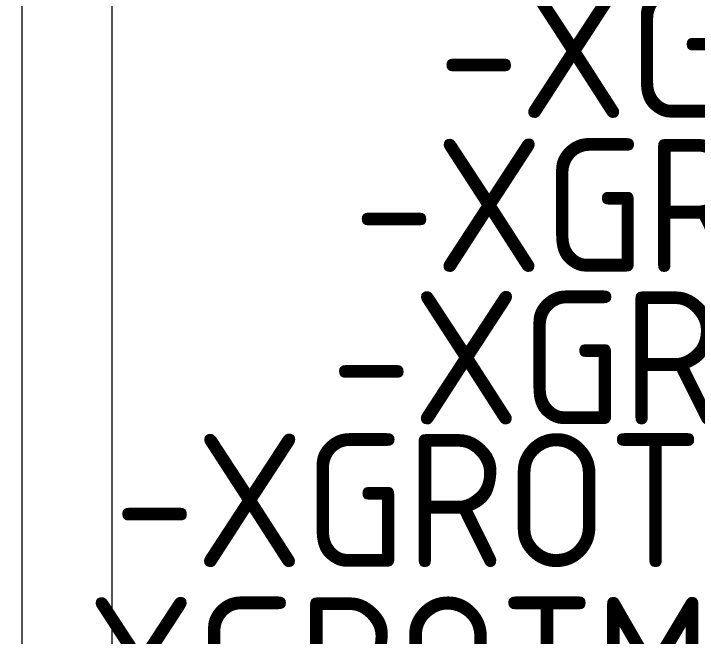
# Model space of a CAD drawing. Header units: millimetres. Extents: x 1880 to 4113, y 771 to 2990.
# Drawn here: x 2984 to 3086.5, y 1259.2 to 1352.5 of the extents above; entities that cross this region are included whole.
import ezdxf

# ---------------------------------------------------------------- set-up
doc = ezdxf.new("R2010")
doc.units = ezdxf.units.MM
for name, color, linetype in [('000-PI-ORMAR', 2, 'Continuous'), ('000-PI_TEXT', 7, 'Continuous'), ('002-PI-Kabelska kanalica', 150, 'Continuous')]:
    doc.layers.add(name, color=color, linetype=linetype)
doc.styles.add('PI0', font='isocpeur.ttf', dxfattribs={"width": 0.9})

msp = doc.modelspace()

# ---------------------------------------------------------------- linework, layer by layer
at = {"layer": '000-PI-ORMAR', "color": 0, "linetype": 'ByBlock', "lineweight": 0}
msp.add_line((2985.2, 2779.12), (2985.2, 889.12), dxfattribs=at)
at = {"layer": '002-PI-Kabelska kanalica', "color": 0, "linetype": 'ByBlock', "lineweight": 0}
msp.add_line((2998.7, 2624.72), (2998.7, 1193.72), dxfattribs=at)

# ---------------------------------------------------------------- texts
at = {"layer": '000-PI_TEXT', "color": 0, "linetype": 'ByBlock', "lineweight": 0, "style": 'PI0', "width": 0.9}
for s, p in [('-XG204', (3047.58, 1336.84)), ('-XGROT1', (3034.88, 1313.76)), ('-XGROT2', (3031.48, 1290.92)), ('-XGROTASP', (2998.98, 1269.54)), ('-XGROTMAND', (2982.7, 1245.07))]:
    msp.add_text(s, height=20, dxfattribs=at).set_placement(p)

doc.saveas('drawing.dxf')
